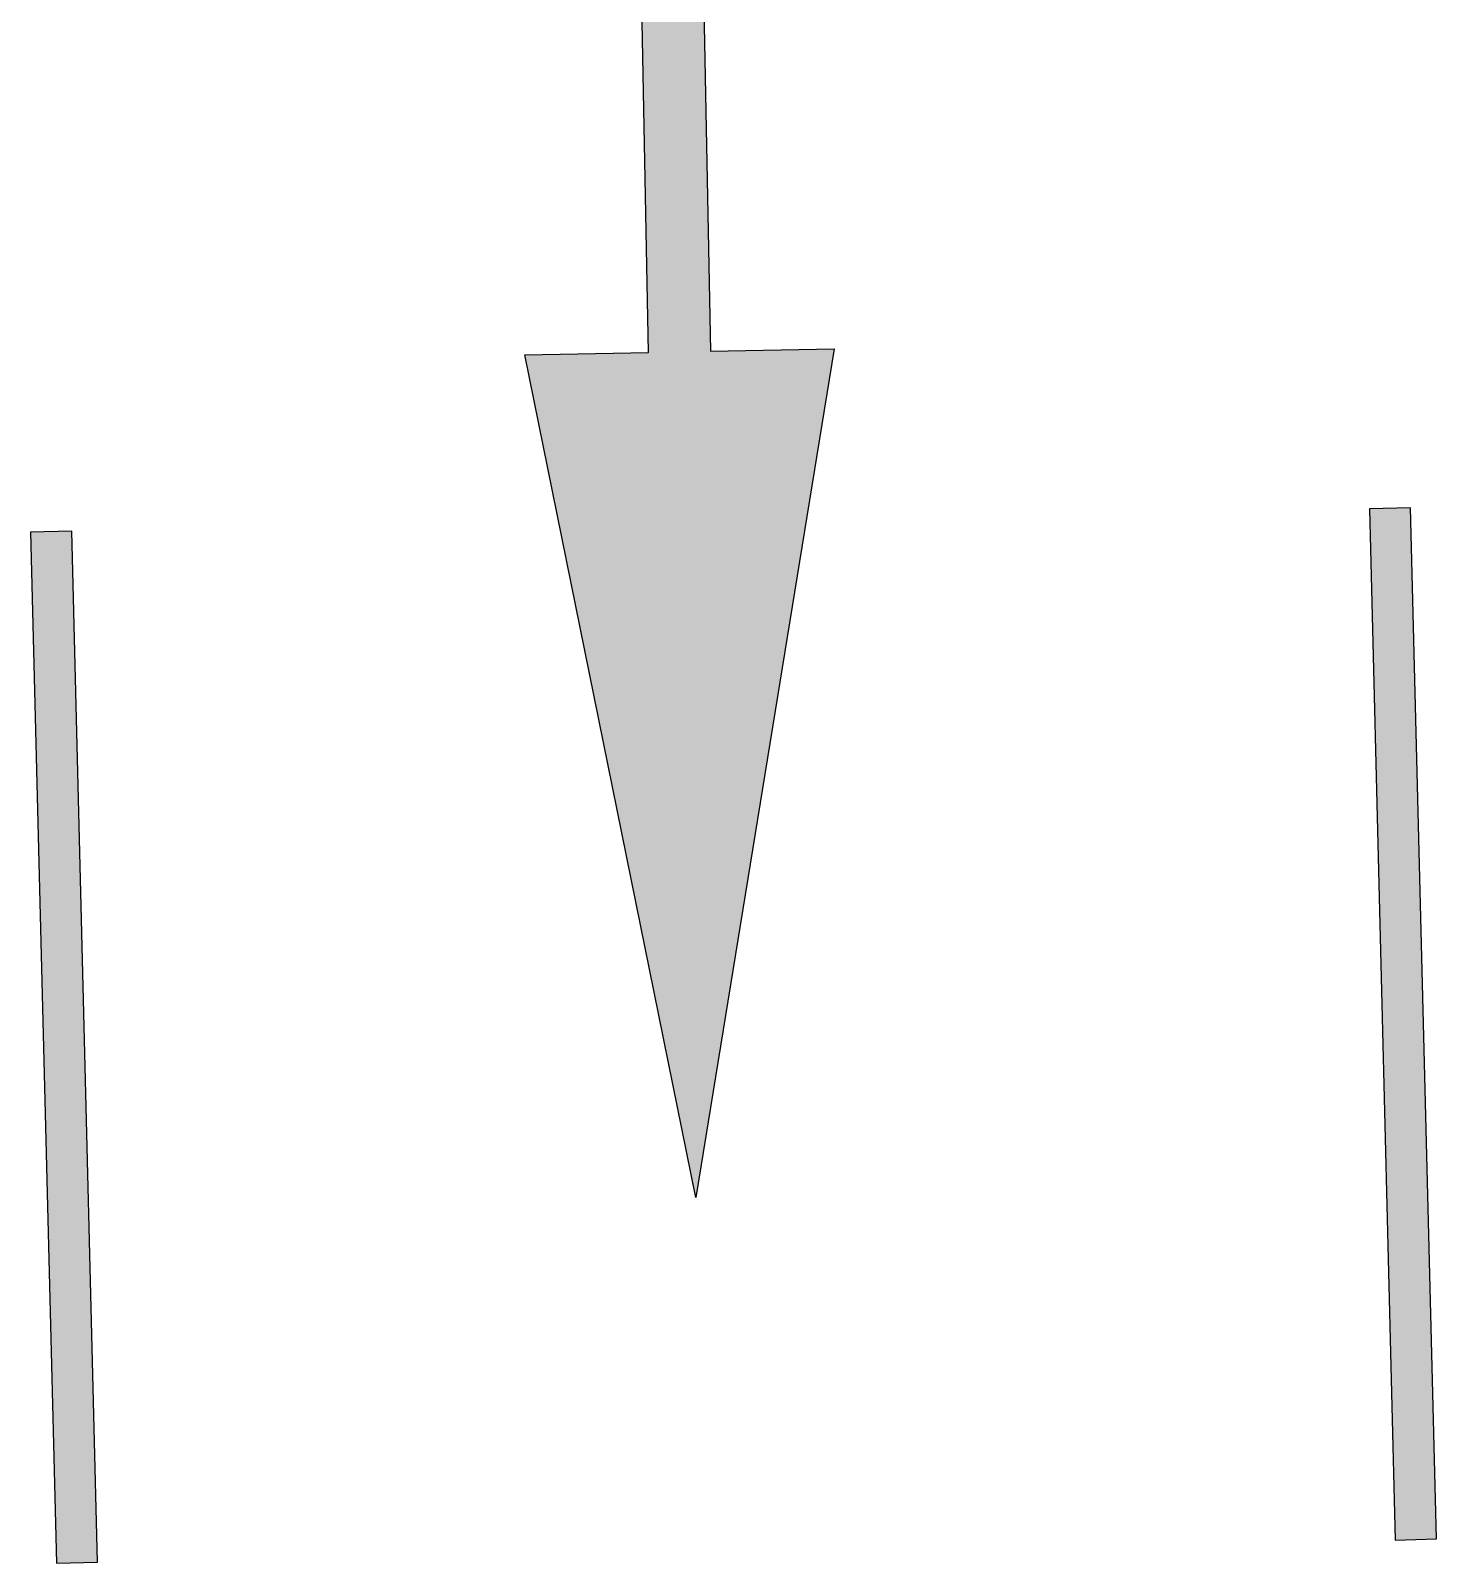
# Model space of a CAD drawing. Header units: metres. Extents: x 668617 to 675126, y 2286318 to 2293677.
# Drawn here: x 669905.237 to 669908.645, y 2287304.893 to 2287308.608 of the extents above; entities that cross this region are included whole.
import ezdxf

# ---------------------------------------------------------------- set-up
doc = ezdxf.new("R2010")
doc.units = ezdxf.units.M
doc.header["$MEASUREMENT"] = 0
doc.layers.add('DMTG-SH-FLECHA FRENTE', color=252, linetype='Continuous')
doc.layers.add('DMTG-SH-LINEA DISCONTINUA', color=252, linetype='Continuous')

# ---------------------------------------------------------------- blocks, each defined once
blk = doc.blocks.new('*U360')
blk.add_hatch(color=252).paths.add_polyline_path([(-1.0645, 64.9915), (-1.1074, 67.4911), (-1.2074, 67.4894), (-1.1645, 64.9897)])
blk.add_lwpolyline([(-1.0645, 64.9915), (-1.1074, 67.4911), (-1.2074, 67.4894), (-1.1645, 64.9897)], close=True)
blk = doc.blocks.new('*U359')
blk.add_hatch(color=252).paths.add_polyline_path([(-1.06, 64.727), (-1.1028, 67.2266), (-1.2028, 67.2249), (-1.16, 64.7253)])
blk.add_lwpolyline([(-1.06, 64.727), (-1.1028, 67.2266), (-1.2028, 67.2249), (-1.16, 64.7253)], close=True)
blk = doc.blocks.new('*U60')
blk.add_hatch(color=252).paths.add_polyline_path([(-2.0629, 9.7883), (-2.4379, 7.7383), (-2.1379, 7.7383), (-2.1379, 4.7883), (-1.9879, 4.7883), (-1.9879, 7.7383), (-1.6879, 7.7383)])
at = {"color": 252}
blk.add_lwpolyline([(-2.0629, 9.7883), (-2.4379, 7.7383), (-2.1379, 7.7383), (-2.1379, 4.7883), (-1.9879, 4.7883), (-1.9879, 7.7383), (-1.6879, 7.7383), (-2.0629, 9.7883)], dxfattribs=at)

msp = doc.modelspace()

# ---------------------------------------------------------------- block references
at = {"layer": 'DMTG-SH-FLECHA FRENTE', "xscale": -1, "rotation": 181.1092374671749}
msp.add_blockref('*U60', (669908.72303, 2287315.60635), dxfattribs=at)
at = {"layer": 'DMTG-SH-LINEA DISCONTINUA', "rotation": 0.4467605927505517}
for name, p in [('*U360', (669910.21633, 2287239.97118)), ('*U359', (669906.96421, 2287240.17903))]:
    msp.add_blockref(name, p, dxfattribs=at)

doc.saveas('drawing.dxf')
